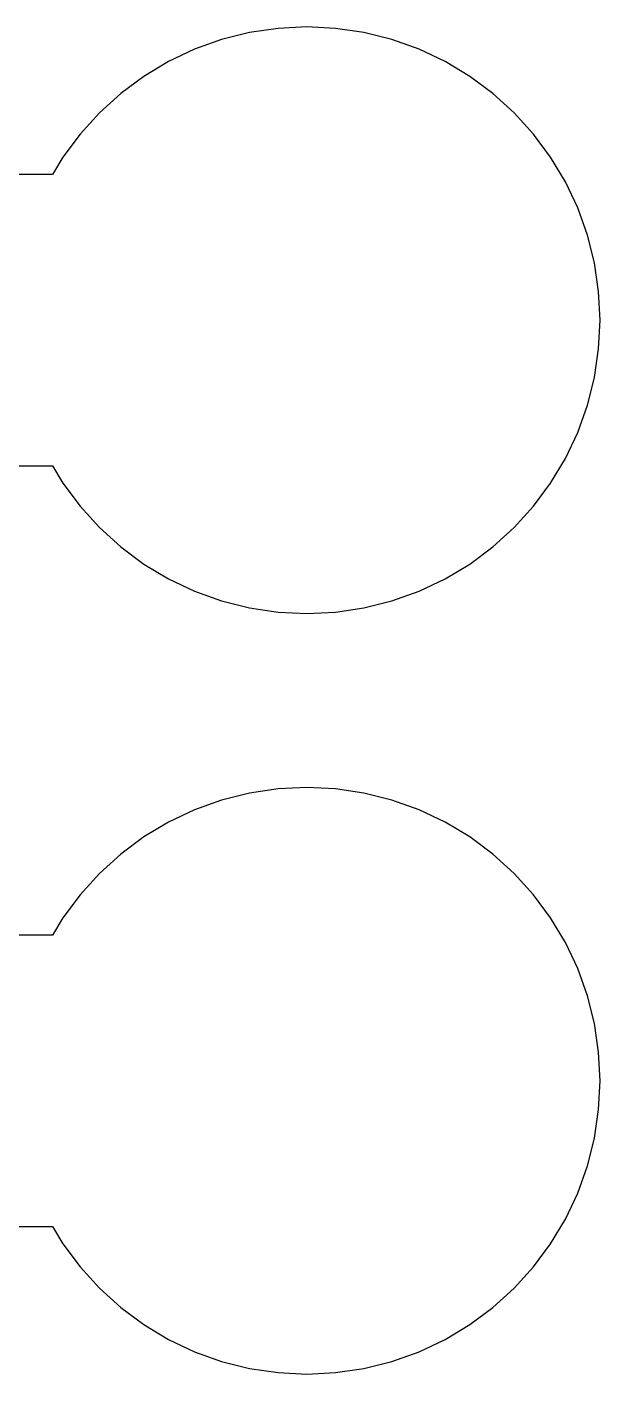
# Model space of a CAD drawing. Extents: x 1 to 107, y 1 to 71.
# Drawn here: x 10.19 to 16.97, y 1.03 to 16.97 of the extents above; entities that cross this region are included whole.
import ezdxf

# ---------------------------------------------------------------- set-up
doc = ezdxf.new("R2010")
doc.units = 0

msp = doc.modelspace()

# ---------------------------------------------------------------- linework, layer by layer
for p, q in [((12.823, 16.9033), (12.4927, 16.8206)), ((13.1599, 16.9533), (12.823, 16.9033)), ((13.5, 16.97), (13.1599, 16.9533)), ((13.8401, 16.9533), (13.5, 16.97)), ((14.177, 16.9033), (13.8401, 16.9533)), ((14.5073, 16.8206), (14.177, 16.9033)), ((12.4927, 16.8206), (12.1721, 16.7059)), ((14.8279, 16.7059), (14.5073, 16.8206)), ((12.1721, 16.7059), (11.8642, 16.5603)), ((15.1357, 16.5603), (14.8279, 16.7059)), ((11.8642, 16.5603), (11.5722, 16.3852)), ((15.4278, 16.3852), (15.1357, 16.5603)), ((11.5722, 16.3852), (11.2986, 16.1823)), ((15.7013, 16.1823), (15.4278, 16.3852)), ((11.2986, 16.1823), (11.0463, 15.9537)), ((15.9537, 15.9537), (15.7013, 16.1823)), ((11.0463, 15.9537), (10.8176, 15.7013)), ((16.1823, 15.7013), (15.9537, 15.9537)), ((10.8176, 15.7013), (10.6148, 15.4278)), ((16.3852, 15.4278), (16.1823, 15.7013)), ((10.6148, 15.4278), (10.4932, 15.225)), ((16.5603, 15.1357), (16.3852, 15.4278)), ((10.4932, 15.225), (7.50677, 15.225)), ((16.7059, 14.8279), (16.5603, 15.1357)), ((16.8206, 14.5073), (16.7059, 14.8279)), ((16.9033, 14.177), (16.8206, 14.5073)), ((16.9533, 13.8401), (16.9033, 14.177)), ((16.97, 13.5), (16.9533, 13.8401)), ((16.9533, 13.1599), (16.97, 13.5)), ((16.9033, 12.823), (16.9533, 13.1599)), ((16.8206, 12.4927), (16.9033, 12.823)), ((16.7059, 12.1721), (16.8206, 12.4927)), ((16.5603, 11.8643), (16.7059, 12.1721)), ((16.3852, 11.5722), (16.5603, 11.8643)), ((7.50677, 11.775), (10.4932, 11.775)), ((10.4932, 11.775), (10.6148, 11.5722)), ((10.6148, 11.5722), (10.8176, 11.2987)), ((16.1823, 11.2987), (16.3852, 11.5722)), ((10.8176, 11.2987), (11.0463, 11.0463)), ((15.9537, 11.0463), (16.1823, 11.2987)), ((11.0463, 11.0463), (11.2986, 10.8177)), ((15.7013, 10.8177), (15.9537, 11.0463)), ((11.2986, 10.8177), (11.5722, 10.6148)), ((15.4278, 10.6148), (15.7013, 10.8177)), ((11.5722, 10.6148), (11.8642, 10.4397)), ((15.1357, 10.4397), (15.4278, 10.6148)), ((11.8642, 10.4397), (12.1721, 10.2941)), ((14.8279, 10.2941), (15.1357, 10.4397)), ((12.1721, 10.2941), (12.4927, 10.1794)), ((14.5073, 10.1794), (14.8279, 10.2941)), ((12.4927, 10.1794), (12.823, 10.0967)), ((12.823, 10.0967), (13.1599, 10.0467)), ((13.1599, 10.0467), (13.5, 10.03)), ((13.5, 10.03), (13.8401, 10.0467)), ((13.8401, 10.0467), (14.177, 10.0967)), ((14.177, 10.0967), (14.5073, 10.1794)), ((12.4927, 7.82057), (12.1721, 7.70586)), ((12.823, 7.90332), (12.4927, 7.82057)), ((13.1599, 7.95328), (12.823, 7.90332)), ((13.5, 7.96999), (13.1599, 7.95328)), ((13.8401, 7.95328), (13.5, 7.96999)), ((14.177, 7.90332), (13.8401, 7.95328)), ((14.5073, 7.82057), (14.177, 7.90332)), ((14.8279, 7.70586), (14.5073, 7.82057)), ((12.1721, 7.70586), (11.8642, 7.56026)), ((15.1357, 7.56026), (14.8279, 7.70586)), ((11.8642, 7.56026), (11.5722, 7.38519)), ((15.4278, 7.38519), (15.1357, 7.56026)), ((11.5722, 7.38519), (11.2986, 7.18234)), ((15.7013, 7.18234), (15.4278, 7.38519)), ((11.2986, 7.18234), (11.0463, 6.95366)), ((15.9537, 6.95366), (15.7013, 7.18234)), ((11.0463, 6.95366), (10.8176, 6.70134)), ((16.1823, 6.70134), (15.9537, 6.95366)), ((10.8176, 6.70134), (10.6148, 6.42783)), ((16.3852, 6.42783), (16.1823, 6.70134)), ((10.6148, 6.42783), (10.4932, 6.22499)), ((16.5603, 6.13574), (16.3852, 6.42783)), ((10.4932, 6.22499), (7.50677, 6.22499)), ((16.7059, 5.82791), (16.5603, 6.13574)), ((16.8206, 5.50728), (16.7059, 5.82791)), ((16.9033, 5.17696), (16.8206, 5.50728)), ((16.9533, 4.84012), (16.9033, 5.17696)), ((16.97, 4.5), (16.9533, 4.84012)), ((16.9533, 4.15988), (16.97, 4.5)), ((16.9033, 3.82304), (16.9533, 4.15988)), ((16.8206, 3.49272), (16.9033, 3.82304)), ((16.7059, 3.17209), (16.8206, 3.49272)), ((16.5603, 2.86426), (16.7059, 3.17209)), ((7.50677, 2.77501), (10.4932, 2.77501)), ((10.4932, 2.77501), (10.6148, 2.57217)), ((16.3852, 2.57217), (16.5603, 2.86426)), ((10.6148, 2.57217), (10.8176, 2.29866)), ((16.1823, 2.29866), (16.3852, 2.57217)), ((10.8176, 2.29866), (11.0463, 2.04634)), ((15.9537, 2.04634), (16.1823, 2.29866)), ((11.0463, 2.04634), (11.2986, 1.81766)), ((15.7013, 1.81766), (15.9537, 2.04634)), ((11.2986, 1.81766), (11.5722, 1.61481)), ((15.4278, 1.61481), (15.7013, 1.81766)), ((11.5722, 1.61481), (11.8642, 1.43974)), ((15.1357, 1.43974), (15.4278, 1.61481)), ((11.8642, 1.43974), (12.1721, 1.29414)), ((14.8279, 1.29414), (15.1357, 1.43974)), ((12.1721, 1.29414), (12.4927, 1.17943)), ((14.5073, 1.17943), (14.8279, 1.29414)), ((12.4927, 1.17943), (12.823, 1.09668)), ((14.177, 1.09668), (14.5073, 1.17943)), ((12.823, 1.09668), (13.1599, 1.04672)), ((13.1599, 1.04672), (13.5, 1.03001)), ((13.5, 1.03001), (13.8401, 1.04672)), ((13.8401, 1.04672), (14.177, 1.09668))]:
    msp.add_line(p, q)

doc.saveas('drawing.dxf')
